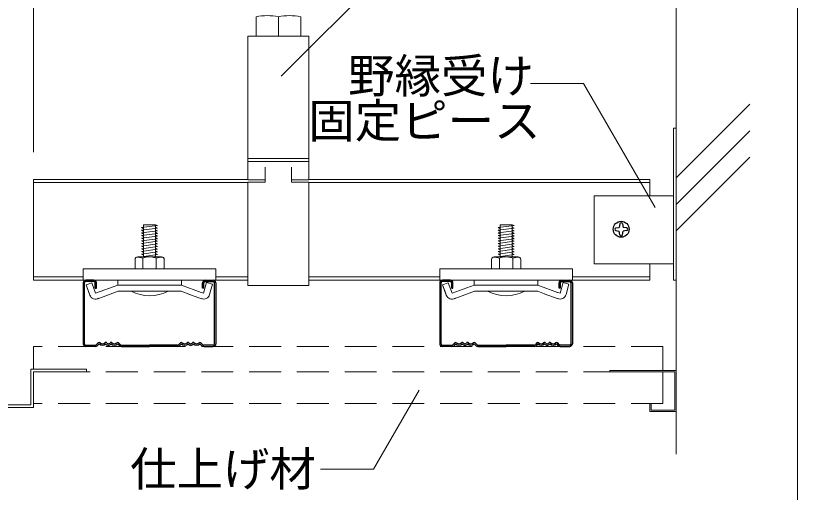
# Model space of a CAD drawing. Units: millimetres on the paper, enlarged 40 times, with parts at other scales. Extents: x -7800 to 7800, y -5387 to 5300.
# Drawn here: x 3282 to 4460, y -4023 to -3305 of the extents above; entities that cross this region are included whole.
import ezdxf
from ezdxf.enums import TextEntityAlignment as Align

# ---------------------------------------------------------------- set-up
doc = ezdxf.new("R2010")
doc.units = ezdxf.units.MM
doc.header["$LTSCALE"] = 40
doc.linetypes.add('DASHED1', pattern=[1.8, 1.2, -0.6])
doc.linetypes.add('DASHED2', pattern=[3, 2, -1])
for name, color, linetype, lineweight in [('4-1_吊り材', 7, 'Continuous', 18), ('4-2_野縁受け', 3, 'Continuous', 18), ('4-3_野縁', 2, 'Continuous', 25), ('4-5_寸法', 4, 'Continuous', 9), ('4-6_文字', 7, 'Continuous', 18), ('4-9_躯体他', 4, 'DASHED1', 9), ('4-A_クリップ', 7, 'Continuous', 18), ('4-B_補強金具・金具・その他', 3, 'DASHED2', 18), ('4-C_ビス・アンカーボルト・強調図形', 2, 'Continuous', 25), ('4-D_パネル', 4, 'DASHED1', 9), ('F-3_野縁', 3, 'Continuous', 18)]:
    doc.layers.add(name, color=color, linetype=linetype, lineweight=lineweight)
doc.styles.add('ＭＳ ゴシック', font='')
doc.styles.get('ＭＳ ゴシック').set_extended_font_data('MS Gothic')

msp = doc.modelspace()

# ---------------------------------------------------------------- linework, layer by layer
at = {"layer": '4-1_吊り材'}
for p, q in [((3644.18, -3306.28), (3644.18, -3335.48)), ((3677.78, -3306.28), (3677.78, -3335.48)), ((3711.38, -3306.28), (3711.38, -3335.48))]:
    msp.add_line(p, q, dxfattribs=at)
for points in [[(3631.78, -3519.87), (3631.78, -3335.48), (3723.78, -3335.48), (3723.78, -3519.87)], [(3631.78, -3524.39), (3631.78, -3552.04), (3657.78, -3552.04)], [(3697.78, -3552.04), (3723.78, -3552.04), (3723.78, -3524.39)], [(3657.78, -3533.29), (3657.78, -3555.63), (3631.78, -3555.63), (3631.78, -3711.48), (3723.78, -3711.48), (3723.78, -3555.63), (3697.78, -3555.63), (3697.78, -3533.29)]]:
    msp.add_lwpolyline(points, dxfattribs=at)
msp.add_lwpolyline([(3631.78, -3519.87), (3723.78, -3519.87), (3723.78, -3524.39), (3631.78, -3524.39)], close=True, dxfattribs=at)
for centre in [(3660.98, -3393.69), (3694.58, -3393.69)]:
    msp.add_arc(centre, 89.01, 79.1199, 100.88008, dxfattribs=at)
at = {"layer": '4-2_野縁受け'}
for p, q in [((3308.53, -3551.48), (3631.78, -3551.48)), ((3308.53, -3551.48), (3308.53, -3703.48)), ((3308.53, -3556.28), (3631.78, -3556.28)), ((3723.78, -3551.48), (4237.78, -3551.48)), ((3723.78, -3556.28), (4237.78, -3556.28)), ((4237.78, -3551.48), (4237.78, -3576.28)), ((4237.78, -3678.68), (4237.78, -3703.48)), ((3308.53, -3698.68), (3383.6, -3698.68)), ((3583.6, -3698.68), (3631.78, -3698.68)), ((3723.78, -3698.68), (3921.22, -3698.68)), ((4121.22, -3698.68), (4237.78, -3698.68)), ((3308.53, -3703.48), (3631.78, -3703.48)), ((3723.78, -3703.48), (4237.78, -3703.48)), ((4273.78, -3703.48), (4277.78, -3703.48))]:
    msp.add_line(p, q, dxfattribs=at)
at = {"layer": '4-3_野縁'}
for p, q in [((3383.47, -3707.48), (3383.48, -3799.31)), ((3385.48, -3799.39), (3385.47, -3707.48)), ((3399.47, -3703.48), (3387.47, -3703.48)), ((3399.47, -3705.48), (3387.47, -3705.48)), ((3401.48, -3715.48), (3401.47, -3707.48)), ((3403.48, -3715.48), (3403.47, -3707.48)), ((3563.48, -3715.48), (3563.48, -3707.48)), ((3565.48, -3715.48), (3565.48, -3707.48)), ((3567.48, -3703.48), (3579.48, -3703.48)), ((3567.48, -3705.48), (3579.48, -3705.48)), ((3581.48, -3799.39), (3581.48, -3707.48)), ((3583.48, -3707.48), (3583.48, -3799.31)), ((3921.09, -3707.48), (3921.1, -3799.31)), ((3923.1, -3799.39), (3923.09, -3707.48)), ((3937.09, -3703.48), (3925.09, -3703.48)), ((3937.09, -3705.48), (3925.09, -3705.48)), ((3939.09, -3715.48), (3939.09, -3707.48)), ((3941.09, -3715.48), (3941.09, -3707.48)), ((4101.1, -3715.48), (4101.1, -3707.48)), ((4103.1, -3715.48), (4103.1, -3707.48)), ((4105.1, -3703.48), (4117.1, -3703.48)), ((4105.1, -3705.48), (4117.1, -3705.48)), ((4119.1, -3799.39), (4119.1, -3707.48)), ((4121.1, -3707.48), (4121.1, -3799.31)), ((3401.48, -3715.48), (3403.48, -3715.48)), ((3565.48, -3715.48), (3563.48, -3715.48)), ((3939.09, -3715.48), (3941.09, -3715.48)), ((4103.1, -3715.48), (4101.1, -3715.48)), ((3387.47, -3801.48), (3401.82, -3801.48)), ((3387.47, -3801.48), (3401.82, -3801.48)), ((3401.82, -3803.48), (3387.47, -3803.48)), ((3401.82, -3803.48), (3387.47, -3803.48)), ((3406.06, -3798.07), (3403.23, -3800.9)), ((3403.23, -3800.9), (3406.06, -3798.07)), ((3407.47, -3799.48), (3404.65, -3802.31)), ((3407.47, -3799.48), (3404.65, -3802.31)), ((3435.47, -3799.48), (3438.3, -3802.31)), ((3436.89, -3798.07), (3439.72, -3800.9)), ((3441.13, -3801.48), (3483.48, -3801.48)), ((3441.13, -3803.48), (3483.48, -3803.48)), ((3525.82, -3801.48), (3483.48, -3801.48)), ((3525.82, -3803.48), (3483.48, -3803.48)), ((3530.07, -3798.07), (3527.24, -3800.9)), ((3531.48, -3799.48), (3528.65, -3802.31)), ((3559.48, -3799.48), (3562.31, -3802.31)), ((3559.48, -3799.48), (3562.31, -3802.31)), ((3560.9, -3798.07), (3563.72, -3800.9)), ((3563.72, -3800.9), (3560.9, -3798.07)), ((3579.48, -3801.48), (3565.14, -3801.48)), ((3579.48, -3801.48), (3565.14, -3801.48)), ((3565.14, -3803.48), (3579.48, -3803.48)), ((3565.14, -3803.48), (3579.48, -3803.48)), ((3925.09, -3801.48), (3939.44, -3801.48)), ((3925.09, -3801.48), (3939.44, -3801.48)), ((3939.44, -3803.48), (3925.09, -3803.48)), ((3939.44, -3803.48), (3925.09, -3803.48)), ((3943.68, -3798.07), (3940.85, -3800.9)), ((3940.85, -3800.9), (3943.68, -3798.07)), ((3945.09, -3799.48), (3942.26, -3802.31)), ((3945.09, -3799.48), (3942.26, -3802.31)), ((3973.09, -3799.48), (3975.92, -3802.31)), ((3974.51, -3798.07), (3977.34, -3800.9)), ((3978.75, -3801.48), (4021.1, -3801.48)), ((3978.75, -3803.48), (4021.1, -3803.48)), ((4063.44, -3801.48), (4021.1, -3801.48)), ((4063.44, -3803.48), (4021.1, -3803.48)), ((4067.69, -3798.07), (4064.86, -3800.9)), ((4069.1, -3799.48), (4066.27, -3802.31)), ((4097.1, -3799.48), (4099.93, -3802.31)), ((4097.1, -3799.48), (4099.93, -3802.31)), ((4098.51, -3798.07), (4101.34, -3800.9)), ((4101.34, -3800.9), (4098.51, -3798.07)), ((4117.1, -3801.48), (4102.76, -3801.48)), ((4117.1, -3801.48), (4102.76, -3801.48)), ((4102.76, -3803.48), (4117.1, -3803.48)), ((4102.76, -3803.48), (4117.1, -3803.48))]:
    msp.add_line(p, q, dxfattribs=at)
for centre, radius, start, end in [((3387.47, -3707.48), 4, 90.00299, 180.00299), ((3387.47, -3707.48), 2, 90.00299, 180.00299), ((3399.47, -3707.48), 4, 0.00299, 90.00299), ((3399.47, -3707.48), 2, 0.00299, 90.00299), ((3567.48, -3707.48), 4, 89.99699, 179.99699), ((3567.48, -3707.48), 2, 89.99699, 179.99699), ((3579.48, -3707.48), 4, 359.99699, 89.99699), ((3579.48, -3707.48), 2, 359.99699, 89.99699), ((3925.09, -3707.48), 4, 90.00299, 180.00299), ((3925.09, -3707.48), 2, 90.00299, 180.00299), ((3937.09, -3707.48), 4, 0.00299, 90.00299), ((3937.09, -3707.48), 2, 0.00299, 90.00299), ((4105.1, -3707.48), 4, 89.99699, 179.99699), ((4105.1, -3707.48), 2, 89.99699, 179.99699), ((4117.1, -3707.48), 4, 359.99699, 89.99699), ((4117.1, -3707.48), 2, 359.99699, 89.99699), ((3387.47, -3799.48), 4, 177.476, 270), ((3387.47, -3799.48), 4, 177.476, 270), ((3387.47, -3799.48), 2, 177.476, 270), ((3387.47, -3799.48), 2, 177.476, 270), ((3401.82, -3799.48), 2, 270, 314.99998), ((3401.82, -3799.48), 2, 269.99998, 314.99998), ((3401.82, -3799.48), 4, 270, 314.99998), ((3401.82, -3799.48), 4, 270, 315), ((3407.47, -3799.48), 2, 46.39717, 135), ((3412.47, -3794.23), 7.25, 226.39717, 313.60281), ((3412.47, -3794.23), 5.25, 226.39717, 313.60281), ((3417.47, -3799.48), 2, 36.86989, 133.60281), ((3421.47, -3796.48), 5, 216.86989, 323.1301), ((3421.47, -3796.48), 3, 216.86989, 323.1301), ((3425.47, -3799.48), 2, 46.39717, 143.1301), ((3425.47, -3799.48), 2, 36.86989, 143.1301), ((3430.47, -3794.23), 7.25, 226.39717, 313.60281), ((3430.47, -3794.23), 5.25, 226.39717, 313.60281), ((3435.47, -3799.48), 2, 44.99998, 133.60281), ((3441.13, -3799.48), 4, 225, 270), ((3441.13, -3799.48), 2, 225, 270), ((3525.82, -3799.48), 2, 270, 315), ((3525.82, -3799.48), 4, 270, 315), ((3531.48, -3799.48), 2, 46.39719, 135.00002), ((3536.48, -3794.23), 7.25, 226.39719, 313.60283), ((3536.48, -3794.23), 5.25, 226.39719, 313.60283), ((3541.48, -3799.48), 2, 36.8699, 143.13011), ((3541.48, -3799.48), 2, 36.8699, 133.60283), ((3545.48, -3796.48), 5, 216.8699, 323.13011), ((3545.48, -3796.48), 3, 216.8699, 323.13011), ((3549.48, -3799.48), 2, 46.39719, 143.13011), ((3554.48, -3794.23), 7.25, 226.39719, 313.60283), ((3554.48, -3794.23), 5.25, 226.39719, 313.60283), ((3559.48, -3799.48), 2, 45, 133.60283), ((3565.14, -3799.48), 4, 225.00002, 270), ((3565.14, -3799.48), 4, 225, 270), ((3565.14, -3799.48), 2, 225.00002, 270), ((3565.14, -3799.48), 2, 225, 270), ((3579.48, -3799.48), 4, 269.99997, 2.524), ((3579.48, -3799.48), 4, 270, 2.524), ((3579.48, -3799.48), 2, 269.99997, 2.524), ((3579.48, -3799.48), 2, 270, 2.524), ((3925.09, -3799.48), 4, 177.476, 270), ((3925.09, -3799.48), 4, 177.476, 270), ((3925.09, -3799.48), 2, 177.476, 270), ((3925.09, -3799.48), 2, 177.476, 270), ((3939.44, -3799.48), 2, 270, 314.99998), ((3939.44, -3799.48), 2, 269.99998, 314.99998), ((3939.44, -3799.48), 4, 270, 314.99998), ((3939.44, -3799.48), 4, 270, 315), ((3945.09, -3799.48), 2, 46.39717, 135), ((3950.09, -3794.23), 7.25, 226.39717, 313.60281), ((3950.09, -3794.23), 5.25, 226.39717, 313.60281), ((3955.09, -3799.48), 2, 36.86989, 133.60281), ((3959.09, -3796.48), 5, 216.86989, 323.1301), ((3959.09, -3796.48), 3, 216.86989, 323.1301), ((3963.09, -3799.48), 2, 46.39717, 143.1301), ((3963.09, -3799.48), 2, 36.86989, 143.1301), ((3968.09, -3794.23), 7.25, 226.39717, 313.60281), ((3968.09, -3794.23), 5.25, 226.39717, 313.60281), ((3973.09, -3799.48), 2, 44.99998, 133.60281), ((3978.75, -3799.48), 4, 225, 270), ((3978.75, -3799.48), 2, 225, 270), ((4063.44, -3799.48), 2, 270, 315), ((4063.44, -3799.48), 4, 270, 315), ((4069.1, -3799.48), 2, 46.39719, 135.00002), ((4074.1, -3794.23), 7.25, 226.39719, 313.60283), ((4074.1, -3794.23), 5.25, 226.39719, 313.60283), ((4079.1, -3799.48), 2, 36.8699, 143.13011), ((4079.1, -3799.48), 2, 36.8699, 133.60283), ((4083.1, -3796.48), 5, 216.8699, 323.13011), ((4083.1, -3796.48), 3, 216.8699, 323.13011), ((4087.1, -3799.48), 2, 46.39719, 143.13011), ((4092.1, -3794.23), 7.25, 226.39719, 313.60283), ((4092.1, -3794.23), 5.25, 226.39719, 313.60283), ((4097.1, -3799.48), 2, 45, 133.60283), ((4102.76, -3799.48), 4, 225.00002, 270), ((4102.76, -3799.48), 4, 225, 270), ((4102.76, -3799.48), 2, 225.00002, 270), ((4102.76, -3799.48), 2, 225, 270), ((4117.1, -3799.48), 4, 269.99997, 2.524), ((4117.1, -3799.48), 4, 270, 2.524), ((4117.1, -3799.48), 2, 269.99997, 2.524), ((4117.1, -3799.48), 2, 270, 2.524)]:
    msp.add_arc(centre, radius, start, end, dxfattribs=at)
at = {"layer": '4-5_寸法'}
msp.add_lwpolyline([(3108.53, -3057.34), (3308.53, -3057.34), (3308.53, -3510.53)], dxfattribs=at)
at = {"layer": '4-6_文字'}
for p, q in [((4137.85, -3407.08), (4057.85, -3407.08)), ((4245.79, -3594.03), (4137.85, -3407.08)), ((3889.95, -3869.45), (3821.38, -3988.21)), ((3821.38, -3988.21), (3741.38, -3988.21))]:
    msp.add_line(p, q, dxfattribs=at)
msp.add_lwpolyline([(3681.89, -3395.97), (3827.86, -3250), (3907.86, -3250)], dxfattribs=at)
at = {"layer": '4-9_躯体他', "linetype": 'Continuous'}
for p, q in [((4277.78, -2498.82), (4277.78, -3965.63)), ((4277.78, -3549.25), (4388.81, -3438.22)), ((4277.78, -3589.25), (4388.81, -3478.22)), ((4277.78, -3629.25), (4388.81, -3518.22))]:
    msp.add_line(p, q, dxfattribs=at)
at = {"layer": '4-A_クリップ'}
for p, q in [((3495.6, -3620.95), (3471.6, -3624.32)), ((3471.6, -3624.32), (3474.6, -3625.9)), ((3495.6, -3624.95), (3471.6, -3628.32)), ((3471.6, -3628.32), (3474.6, -3629.9)), ((3474.6, -3668.36), (3474.6, -3620.32)), ((3474.6, -3620.32), (3492.6, -3620.32)), ((3495.6, -3620.95), (3492.6, -3620.32)), ((3492.6, -3668.36), (3492.6, -3620.44)), ((3495.6, -3624.95), (3492.6, -3623.37)), ((3495.6, -3628.95), (3492.6, -3627.37)), ((4033.22, -3620.95), (4009.22, -3624.32)), ((4009.22, -3624.32), (4012.22, -3625.9)), ((4033.22, -3624.95), (4009.22, -3628.32)), ((4009.22, -3628.32), (4012.22, -3629.9)), ((4012.22, -3668.36), (4012.22, -3620.32)), ((4012.22, -3620.32), (4030.22, -3620.32)), ((4033.22, -3620.95), (4030.22, -3620.32)), ((4030.22, -3668.36), (4030.22, -3620.44)), ((4033.22, -3624.95), (4030.22, -3623.37)), ((4033.22, -3628.95), (4030.22, -3627.37)), ((3495.6, -3632.95), (3492.6, -3631.37)), ((3495.6, -3636.95), (3492.6, -3635.37)), ((3495.6, -3640.95), (3492.6, -3639.37)), ((4033.22, -3632.95), (4030.22, -3631.37)), ((4033.22, -3636.95), (4030.22, -3635.37)), ((4033.22, -3640.95), (4030.22, -3639.37)), ((3495.6, -3644.95), (3492.6, -3643.37)), ((3495.6, -3648.95), (3492.6, -3647.37)), ((3495.6, -3652.95), (3492.6, -3651.37)), ((4033.22, -3644.95), (4030.22, -3643.37)), ((4033.22, -3648.95), (4030.22, -3647.37)), ((4033.22, -3652.95), (4030.22, -3651.37)), ((3471.6, -3664.32), (3474.6, -3665.9)), ((3495.6, -3664.95), (3471.6, -3668.32)), ((3495.6, -3664.95), (3471.6, -3668.32)), ((3495.6, -3656.95), (3492.6, -3655.37)), ((3495.6, -3660.95), (3492.6, -3659.37)), ((3495.6, -3664.95), (3492.6, -3663.37)), ((3495.6, -3664.95), (3492.6, -3663.37)), ((4009.22, -3664.32), (4012.22, -3665.9)), ((4033.22, -3664.95), (4009.22, -3668.32)), ((4033.22, -3664.95), (4009.22, -3668.32)), ((4033.22, -3656.95), (4030.22, -3655.37)), ((4033.22, -3660.95), (4030.22, -3659.37)), ((4033.22, -3664.95), (4030.22, -3663.37)), ((4033.22, -3664.95), (4030.22, -3663.37)), ((3461.6, -3672.36), (3461.6, -3686.36)), ((3464.27, -3669.03), (3462.4, -3669.97)), ((3464.27, -3669.03), (3462.4, -3669.97)), ((3465.6, -3668.36), (3501.6, -3668.36)), ((3467.04, -3668.72), (3473.6, -3670.36)), ((3467.04, -3668.72), (3473.6, -3670.36)), ((3473.6, -3670.36), (3473.6, -3670.43)), ((3473.6, -3670.43), (3473.6, -3686.36)), ((3492.48, -3669.93), (3493.6, -3670.34)), ((3494.48, -3668.36), (3492.6, -3667.37)), ((3494.48, -3668.36), (3492.6, -3667.37)), ((3500.18, -3668.71), (3493.6, -3670.34)), ((3500.18, -3668.71), (3493.6, -3670.34)), ((3502.91, -3669.01), (3504.77, -3669.93)), ((3502.91, -3669.01), (3504.77, -3669.93)), ((3505.6, -3672.36), (3505.6, -3686.36)), ((3999.22, -3672.36), (3999.22, -3686.36)), ((4001.89, -3669.03), (4000.01, -3669.97)), ((4001.89, -3669.03), (4000.01, -3669.97)), ((4003.22, -3668.36), (4039.22, -3668.36)), ((4004.65, -3668.72), (4011.22, -3670.36)), ((4004.65, -3668.72), (4011.22, -3670.36)), ((4011.22, -3670.36), (4011.22, -3670.43)), ((4011.22, -3670.43), (4011.22, -3686.36)), ((4030.1, -3669.93), (4031.22, -3670.34)), ((4032.1, -3668.36), (4030.22, -3667.37)), ((4032.1, -3668.36), (4030.22, -3667.37)), ((4037.8, -3668.71), (4031.22, -3670.34)), ((4037.8, -3668.71), (4031.22, -3670.34)), ((4040.53, -3669.01), (4042.39, -3669.93)), ((4040.53, -3669.01), (4042.39, -3669.93)), ((4043.22, -3672.36), (4043.22, -3686.36)), ((3383.6, -3686.36), (3583.6, -3686.36)), ((3383.6, -3686.36), (3383.6, -3703.56)), ((3461.6, -3686.36), (3505.6, -3686.36)), ((3583.6, -3703.56), (3583.6, -3686.36)), ((3921.22, -3686.36), (4121.22, -3686.36)), ((3921.22, -3686.36), (3921.22, -3703.56)), ((3999.22, -3686.36), (4043.22, -3686.36)), ((4121.22, -3703.56), (4121.22, -3686.36)), ((3383.6, -3703.56), (3583.6, -3703.56)), ((3396.43, -3707.52), (3387.79, -3710.67)), ((3392.57, -3723.8), (3387.79, -3710.67)), ((3393.38, -3726.05), (3387.79, -3710.67)), ((3402.17, -3723.3), (3396.43, -3707.52)), ((3435.63, -3711.12), (3402.17, -3723.3)), ((3435.63, -3703.56), (3435.63, -3711.12)), ((3435.63, -3711.12), (3483.6, -3711.12)), ((3531.57, -3711.12), (3483.6, -3711.12)), ((3531.57, -3711.12), (3483.6, -3711.12)), ((3531.57, -3711.12), (3483.6, -3711.12)), ((3531.57, -3711.12), (3561.18, -3721.9)), ((3531.63, -3703.56), (3531.63, -3711.13)), ((3574.02, -3725.27), (3578.25, -3709.46)), ((3921.22, -3703.56), (4121.22, -3703.56)), ((3934.05, -3707.52), (3925.4, -3710.67)), ((3930.18, -3723.8), (3925.4, -3710.67)), ((3931, -3726.05), (3925.4, -3710.67)), ((3939.79, -3723.3), (3934.05, -3707.52)), ((3973.25, -3711.12), (3939.79, -3723.3)), ((3973.25, -3703.56), (3973.25, -3711.12)), ((3973.25, -3711.12), (4021.22, -3711.12)), ((4069.19, -3711.12), (4021.22, -3711.12)), ((4069.19, -3711.12), (4021.22, -3711.12)), ((4069.19, -3711.12), (4021.22, -3711.12)), ((4069.19, -3711.12), (4098.79, -3721.9)), ((4069.25, -3703.56), (4069.25, -3711.13)), ((4111.64, -3725.27), (4115.87, -3709.46)), ((3405.25, -3731.53), (3436.03, -3720.32)), ((3511.6, -3720.32), (3455.6, -3720.32)), ((3483.6, -3720.32), (3520.18, -3720.32)), ((3483.6, -3720.32), (3522.52, -3720.32)), ((3483.6, -3720.32), (3528.45, -3720.32)), ((3521.55, -3720.32), (3528.45, -3720.32)), ((3523.51, -3720.32), (3531.16, -3720.32)), ((3544.14, -3725.04), (3531.16, -3720.32)), ((3561.95, -3731.53), (3541.17, -3723.96)), ((3560, -3721.47), (3565.02, -3723.3)), ((3942.87, -3731.53), (3973.65, -3720.32)), ((4049.22, -3720.32), (3993.22, -3720.32)), ((4021.22, -3720.32), (4057.79, -3720.32)), ((4021.22, -3720.32), (4060.14, -3720.32)), ((4021.22, -3720.32), (4066.07, -3720.32)), ((4059.17, -3720.32), (4066.07, -3720.32)), ((4061.13, -3720.32), (4068.78, -3720.32)), ((4081.76, -3725.04), (4068.78, -3720.32)), ((4099.57, -3731.53), (4078.79, -3723.96)), ((4097.62, -3721.47), (4102.64, -3723.3))]:
    msp.add_line(p, q, dxfattribs=at)
for points in [[(3495.6, -3628.95), (3471.6, -3632.32), (3474.6, -3633.9)], [(4033.22, -3628.95), (4009.22, -3632.32), (4012.22, -3633.9)], [(3495.6, -3632.95), (3471.6, -3636.32), (3474.6, -3637.9)], [(3495.6, -3636.95), (3471.6, -3640.32), (3474.6, -3641.9)], [(3495.6, -3640.95), (3471.6, -3644.32), (3474.6, -3645.9)], [(4033.22, -3632.95), (4009.22, -3636.32), (4012.22, -3637.9)], [(4033.22, -3636.95), (4009.22, -3640.32), (4012.22, -3641.9)], [(4033.22, -3640.95), (4009.22, -3644.32), (4012.22, -3645.9)], [(3495.6, -3644.95), (3471.6, -3648.32), (3474.6, -3649.9)], [(3495.6, -3648.95), (3471.6, -3652.32), (3474.6, -3653.9)], [(3495.6, -3652.95), (3471.6, -3656.32), (3474.6, -3657.9)], [(4033.22, -3644.95), (4009.22, -3648.32), (4012.22, -3649.9)], [(4033.22, -3648.95), (4009.22, -3652.32), (4012.22, -3653.9)], [(4033.22, -3652.95), (4009.22, -3656.32), (4012.22, -3657.9)], [(3495.6, -3656.95), (3471.6, -3660.32), (3474.6, -3661.9)], [(3495.6, -3660.95), (3471.6, -3664.32), (3474.6, -3665.9)], [(4033.22, -3656.95), (4009.22, -3660.32), (4012.22, -3661.9)], [(4033.22, -3660.95), (4009.22, -3664.32), (4012.22, -3665.9)], [(3492.48, -3669.93), (3493.6, -3670.34), (3493.6, -3686.36)], [(4030.1, -3669.93), (4031.22, -3670.34), (4031.22, -3686.36)], [(3402.17, -3723.3), (3396.43, -3707.52), (3387.79, -3710.67)], [(3565.02, -3723.3), (3569.37, -3707.08), (3578.25, -3709.46)], [(3939.79, -3723.3), (3934.05, -3707.52), (3925.4, -3710.67)], [(4102.64, -3723.3), (4106.99, -3707.08), (4115.87, -3709.46)], [(3483.6, -3720.32), (3438.75, -3720.32), (3436.03, -3720.32)], [(4021.22, -3720.32), (3976.36, -3720.32), (3973.65, -3720.32)]]:
    msp.add_lwpolyline(points, dxfattribs=at)
for centre, radius, start, end in [((3465.6, -3672.36), 4, 90, 180), ((3466.06, -3672.6), 4, 75.942, 116.60205), ((3466.06, -3672.6), 4, 75.942, 116.60205), ((3483.6, -3694.36), 26, 70.01814, 112.61984), ((3483.6, -3694.36), 26, 70.01814, 112.61984), ((3501.14, -3672.59), 4, 63.73468, 103.86021), ((3501.14, -3672.59), 4, 63.73468, 103.86021), ((3501.6, -3672.36), 4, 0, 90), ((4003.22, -3672.36), 4, 90, 180), ((4003.68, -3672.6), 4, 75.942, 116.60205), ((4003.68, -3672.6), 4, 75.942, 116.60205), ((4021.22, -3694.36), 26, 70.01814, 112.61984), ((4021.22, -3694.36), 26, 70.01814, 112.61984), ((4038.76, -3672.59), 4, 63.73468, 103.86021), ((4038.76, -3672.59), 4, 63.73468, 103.86021), ((4039.22, -3672.36), 4, 0, 90), ((3483.6, -3664.32), 62.61, 243.43494, 296.56505), ((4021.22, -3664.32), 62.61, 243.43494, 296.56505), ((3402.03, -3722.9), 9.2, 199.99997, 299.99998), ((3565.13, -3722.89), 9.2, 245, 345), ((3939.65, -3722.9), 9.2, 199.99997, 299.99998), ((4102.75, -3722.89), 9.2, 245, 345)]:
    msp.add_arc(centre, radius, start, end, dxfattribs=at)
at = {"layer": '4-B_補強金具・金具・その他', "linetype": 'Continuous'}
for p, q in [((4273.78, -3474.38), (4277.78, -3474.38)), ((4273.78, -3474.38), (4273.78, -3703.48)), ((4153.78, -3576.28), (4273.78, -3576.28)), ((4153.78, -3576.28), (4153.78, -3678.68)), ((4153.78, -3678.68), (4273.78, -3678.68)), ((3304.53, -3837.48), (3304.53, -3891.48)), ((3304.53, -3837.48), (3388.53, -3837.48)), ((3308.53, -3841.48), (3308.53, -3895.48)), ((3308.53, -3841.48), (3308.53, -3889.48)), ((4277.78, -3839.48), (4177.78, -3839.48)), ((4275.78, -3841.48), (4275.78, -3899.48)), ((4277.78, -3839.48), (4277.78, -3901.48)), ((4237.78, -3889.48), (4239.78, -3889.48)), ((4237.78, -3889.48), (4237.78, -3901.48)), ((4239.78, -3889.48), (4239.78, -3899.48)), ((3068.53, -3891.48), (3304.53, -3891.48)), ((3068.53, -3895.48), (3308.53, -3895.48)), ((4277.78, -3901.48), (4237.78, -3901.48)), ((4275.78, -3899.48), (4239.78, -3899.48))]:
    msp.add_line(p, q, dxfattribs=at)
for points in [[(3308.53, -3841.48), (3388.53, -3841.48), (3388.53, -3837.48)], [(4275.78, -3841.48), (4177.78, -3841.48), (4177.78, -3839.48)]]:
    msp.add_lwpolyline(points, dxfattribs=at)
at = {"layer": '4-C_ビス・アンカーボルト・強調図形'}
for p, q in [((4192.75, -3618.68), (4191.92, -3623.99)), ((4196.7, -3618.68), (4197.53, -3623.99)), ((4186.61, -3624.82), (4191.92, -3623.99)), ((4186.61, -3628.77), (4191.92, -3629.6)), ((4192.75, -3634.91), (4191.92, -3629.6)), ((4196.7, -3634.91), (4197.53, -3629.6)), ((4202.84, -3624.82), (4197.53, -3623.99)), ((4202.84, -3628.77), (4197.53, -3629.6))]:
    msp.add_line(p, q, dxfattribs=at)
msp.add_circle((4194.73, -3626.79), 12, dxfattribs=at)
for centre, start, end in [((4194.73, -3618.99), 90, 171.15933), ((4194.73, -3618.99), 8.84065, 90), ((4186.92, -3626.79), 98.84064, 180), ((4186.92, -3626.79), 180, 261.15935), ((4202.53, -3626.79), 0, 81.15935), ((4202.53, -3626.79), 278.84064, 0), ((4194.73, -3634.6), 188.84065, 270), ((4194.73, -3634.6), 270, 351.15933)]:
    msp.add_arc(centre, 2, start, end, dxfattribs=at)
at = {"layer": '4-D_パネル'}
for p, q in [((3308.53, -3803.48), (3308.53, -3837.48)), ((4257.78, -3841.48), (3308.53, -3841.48)), ((4257.78, -3889.48), (4257.78, -3841.48)), ((4257.78, -3889.48), (3308.53, -3889.48))]:
    msp.add_line(p, q, dxfattribs=at)
msp.add_lwpolyline([(4257.78, -3839.48), (4257.78, -3803.48), (3308.53, -3803.48)], dxfattribs=at)
at = {"layer": 'F-3_野縁'}
msp.add_line((4460.41, -2115.96), (4460.41, -4500), dxfattribs=at)

# ---------------------------------------------------------------- texts
at = {"layer": '4-6_文字', "style": 'ＭＳ ゴシック'}
for s, p in [('野縁受け', (3782.96, -3436.47)), ('固定ピース', (3722.96, -3504.13)), ('仕上げ材', (3454.2, -4029.19))]:
    msp.add_text(s, height=51.32, dxfattribs=at).set_placement(p, align=Align.BOTTOM_LEFT)

doc.saveas('drawing.dxf')
